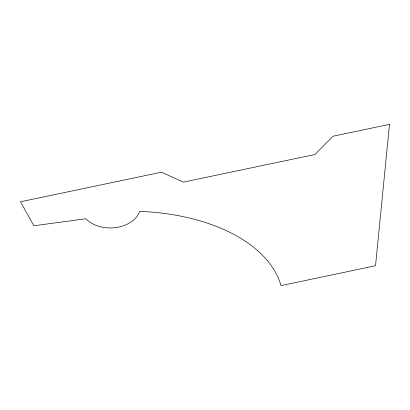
<?xml version="1.0" encoding="UTF-8"?>
<svg xmlns="http://www.w3.org/2000/svg" width="410" height="410" viewBox="0 0 410 410"><rect width="100%" height="100%" fill="white"/><g stroke="black" fill="none" stroke-linecap="round" stroke-linejoin="round"><path stroke-width="0.61" d="M389.5 124.379L375.529 265.731L280.988 285.621A169.853 98.313 -4.4 0 0 139.646 211.35A29.94 21.458 -0.8 0 1 115.948 227.56A29.94 21.458 -0.8 0 1 85.844 218.776L33.861 225.772L20.5 201.776L161.504 172.2L183.413 182.112L314.926 154.519L333.038 136.222L389.5 124.379"/></g></svg>
